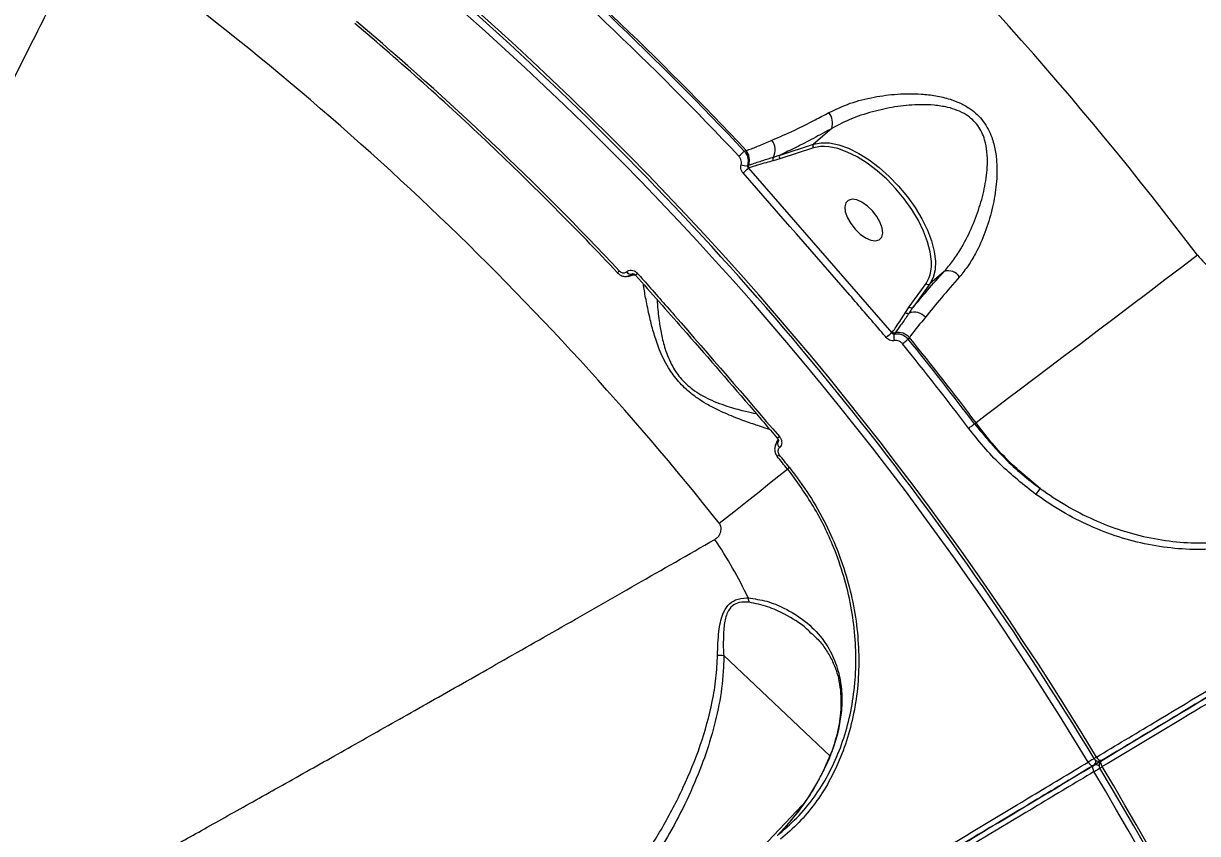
# Model space of a CAD drawing. Header units: millimetres. Extents: x -7245 to 6306, y -6696 to 5973.
# Drawn here: x -2795.7 to -2585.6, y 1209.2 to 1354.2 of the extents above; entities that cross this region are included whole.
import ezdxf

# ---------------------------------------------------------------- set-up
doc = ezdxf.new("R2010")
doc.units = ezdxf.units.MM
for name, color, linetype in [('DIKOM_ОБЪЕКТ', 7, 'Continuous'), ('DIKOM_РАЗМЕР_ЗОНА', 7, 'Continuous'), ('DIKOM_РАЗМЕР_ОБЪЕКТА', 7, 'Continuous')]:
    doc.layers.add(name, color=color, linetype=linetype)
doc.styles.add('style1', font='arial.ttf', dxfattribs={"width": 0.8})
doc.dimstyles.new('1-50', dxfattribs={"dimtxt": 300, "dimasz": 200, "dimexe": 100, "dimexo": 0, "dimgap": 100, "dimtad": 1, "dimtxsty": 'style1', "dimcen": 200, "dimclrd": 7, "dimclre": 7, "dimclrt": 7, "dimadec": 1, "dimazin": 2, "dimtfac": 1, "dimtmove": 0, "dimatfit": 2, "dimfxl": 0, "dimlwd": 25, "dimlwe": 18, "dimarcsym": 0})

# ---------------------------------------------------------------- blocks, each defined once
blk = doc.blocks.new('*D10')
at = {"layer": 'Defpoints', "color": 0, "transparency": 16777216}
for p in [(-4365.71, 2792.53), (4306.16, 475.6), (4306.16, -5965.27)]:
    blk.add_point(p, dxfattribs=at)
at = {"layer": 'DIKOM_РАЗМЕР_ОБЪЕКТА', "color": 7, "lineweight": 18, "transparency": 16777216}
for p, q in [((-4365.71, 2792.53), (-4365.71, -6065.27)), ((4306.16, 475.6), (4306.16, -6065.27))]:
    blk.add_line(p, q, dxfattribs=at)
at = {"layer": 'DIKOM_РАЗМЕР_ОБЪЕКТА', "color": 7, "lineweight": 25, "transparency": 16777216}
blk.add_line((-4165.71, -5965.27), (4106.16, -5965.27), dxfattribs=at)
at = {"layer": 'DIKOM_РАЗМЕР_ОБЪЕКТА', "color": 7, "transparency": 16777216}
for points in [[(-4165.71, -5931.93), (-4165.71, -5998.6), (-4365.71, -5965.27)], [(4106.16, -5931.93), (4106.16, -5998.6), (4306.16, -5965.27)]]:
    blk.add_solid(points, dxfattribs=at)
at = {"layer": 'DIKOM_РАЗМЕР_ОБЪЕКТА', "color": 7, "transparency": 16777216, "insert": (-85.78, -5712.1), "char_height": 300, "attachment_point": 5, "style": 'style1'}
blk.add_mtext('8650', dxfattribs=at)
blk = doc.blocks.new('*D11')
at = {"layer": 'Defpoints', "color": 0, "transparency": 16777216}
for p in [(-3472.32, 4472.83), (-6199.73, -2928.86), (1850.21, -2928.86)]:
    blk.add_point(p, dxfattribs=at)
at = {"layer": 'DIKOM_РАЗМЕР_ОБЪЕКТА', "color": 7, "lineweight": 18, "transparency": 16777216}
for p, q in [((-3472.32, 4472.83), (-6299.73, 4472.83)), ((1850.21, -2928.86), (-6299.73, -2928.86))]:
    blk.add_line(p, q, dxfattribs=at)
at = {"layer": 'DIKOM_РАЗМЕР_ОБЪЕКТА', "color": 7, "lineweight": 25, "transparency": 16777216}
blk.add_line((-6199.73, 4272.83), (-6199.73, -2728.86), dxfattribs=at)
at = {"layer": 'DIKOM_РАЗМЕР_ОБЪЕКТА', "color": 7, "transparency": 16777216}
for points in [[(-6233.06, 4272.83), (-6166.39, 4272.83), (-6199.73, 4472.83)], [(-6233.06, -2728.86), (-6166.39, -2728.86), (-6199.73, -2928.86)]]:
    blk.add_solid(points, dxfattribs=at)
at = {"layer": 'DIKOM_РАЗМЕР_ОБЪЕКТА', "color": 7, "transparency": 16777216, "insert": (-6452.9, 984.54), "char_height": 300, "attachment_point": 5, "rotation": 90, "style": 'style1'}
blk.add_mtext('7400', dxfattribs=at)
blk = doc.blocks.new('*D13')
at = {"layer": 'Defpoints', "color": 0, "transparency": 16777216}
for p in [(-4231.86, 5972.83), (-6795, -4928.88), (1792.4, -4928.88)]:
    blk.add_point(p, dxfattribs=at)
at = {"layer": 'DIKOM_РАЗМЕР_ЗОНА', "color": 7, "lineweight": 18, "transparency": 16777216}
for p, q in [((-4231.86, 5972.83), (-6895, 5972.83)), ((1792.4, -4928.88), (-6895, -4928.88))]:
    blk.add_line(p, q, dxfattribs=at)
at = {"layer": 'DIKOM_РАЗМЕР_ЗОНА', "color": 7, "lineweight": 25, "transparency": 16777216}
blk.add_line((-6795, 5772.83), (-6795, -4728.88), dxfattribs=at)
at = {"layer": 'DIKOM_РАЗМЕР_ЗОНА', "color": 7, "transparency": 16777216}
for points in [[(-6828.33, 5772.83), (-6761.67, 5772.83), (-6795, 5972.83)], [(-6828.33, -4728.88), (-6761.67, -4728.88), (-6795, -4928.88)]]:
    blk.add_solid(points, dxfattribs=at)
at = {"layer": 'DIKOM_РАЗМЕР_ЗОНА', "color": 7, "transparency": 16777216, "insert": (-7048.17, 972.94), "char_height": 300, "attachment_point": 5, "rotation": 90, "style": 'style1'}
blk.add_mtext('10900', dxfattribs=at)

msp = doc.modelspace()

# ---------------------------------------------------------------- linework, layer by layer
at = {"layer": 'DIKOM_ОБЪЕКТ', "color": 7, "linetype": 'Continuous', "lineweight": 15}
for p, q in [((-2651.089, 1335.455), (-2654.317, 1332.65)), ((-2660.311, 1330.697), (-2654.317, 1332.65)), ((-2666.732, 1331.392), (-2666.388, 1331.507)), ((-2654.361, 1331.962), (-2660.356, 1330.01)), ((-2665.887, 1328.385), (-2665.951, 1328.364)), ((-2665.951, 1328.364), (-2640.305, 1298.885)), ((-2660.356, 1330.01), (-2661.536, 1329.669)), ((-2687.81, 1309.776), (-2687.793, 1309.79)), ((-2686.835, 1309.342), (-2686.635, 1309.383)), ((-2686.818, 1309.357), (-2686.835, 1309.342)), ((-2686.692, 1309.409), (-2686.818, 1309.357)), ((-2686.187, 1309.192), (-2686.187, 1309.192)), ((-2630.944, 1309.87), (-2633.531, 1307.621)), ((-2637.203, 1303.504), (-2634.206, 1307.692)), ((-2633.531, 1307.621), (-2636.528, 1303.432)), ((-2637.86, 1302.513), (-2637.203, 1303.504)), ((-2640.305, 1298.885), (-2640.197, 1299.037)), ((-2639.702, 1298.877), (-2639.855, 1298.663)), ((-2637.179, 1298.018), (-2637.379, 1297.74)), ((-2625.533, 1282.593), (-2625.25, 1282.766)), ((-2660.802, 1279.99), (-2660.802, 1279.989)), ((-2660.681, 1279.501), (-2660.743, 1279.326)), ((-2660.743, 1279.326), (-2660.726, 1279.341)), ((-2660.726, 1279.341), (-2660.631, 1279.501)), ((-2660.432, 1278.315), (-2660.449, 1278.301)), ((-2651.433, 1223.135), (-2670.391, 1241.125)), ((-2651.579, 1222.747), (-2652.115, 1221.538)), ((-2651.506, 1222.788), (-2652.033, 1221.571)), ((-2604.237, 1221.429), (-2602.903, 1222.231)), ((-2602.903, 1222.231), (-2604.237, 1221.429)), ((-2695.564, 1172.986), (-2656.313, 1214.349))]:
    msp.add_line(p, q, dxfattribs=at)
at = {"layer": 'DIKOM_ОБЪЕКТ', "color": 7, "linetype": 'Continuous', "lineweight": 15, "flags": 128}
for points in [[(-2652.383, 1332.226), (-2653.07, 1332.209), (-2654.361, 1331.962)], [(-2654.317, 1332.65), (-2652.985, 1332.904), (-2651.478, 1332.862), (-2649.831, 1332.524), (-2648.078, 1331.898), (-2646.258, 1330.996), (-2644.41, 1329.84), (-2642.576, 1328.453), (-2640.795, 1326.867), (-2639.107, 1325.116), (-2637.549, 1323.24), (-2636.153, 1321.277), (-2634.952, 1319.273), (-2633.971, 1317.27), (-2633.233, 1315.313), (-2632.752, 1313.444), (-2632.54, 1311.704), (-2632.601, 1310.131), (-2632.934, 1308.76), (-2633.531, 1307.621)], [(-2633.249, 1310.705), (-2633.245, 1311.651), (-2633.45, 1313.338), (-2633.917, 1315.151), (-2634.633, 1317.049), (-2635.584, 1318.991), (-2636.749, 1320.935), (-2638.102, 1322.838), (-2639.613, 1324.658), (-2641.25, 1326.355), (-2642.977, 1327.893), (-2644.756, 1329.237), (-2646.547, 1330.359), (-2648.312, 1331.233), (-2650.012, 1331.841), (-2651.61, 1332.168), (-2652.383, 1332.226)], [(-2667.701, 1330.48), (-2667.572, 1330.601), (-2667.436, 1330.729), (-2667.297, 1330.86), (-2667.16, 1330.989), (-2667.031, 1331.111), (-2666.914, 1331.221), (-2666.813, 1331.316), (-2666.732, 1331.392)], [(-2646.898, 1317.424), (-2645.982, 1316.554), (-2645.013, 1315.888), (-2644.071, 1315.479), (-2643.233, 1315.36), (-2642.565, 1315.541), (-2642.123, 1316.007), (-2641.942, 1316.72), (-2642.036, 1317.623), (-2642.398, 1318.643), (-2642.999, 1319.697), (-2643.79, 1320.699), (-2644.706, 1321.568), (-2645.675, 1322.234), (-2646.617, 1322.644), (-2647.455, 1322.763), (-2648.123, 1322.582), (-2648.565, 1322.116), (-2648.746, 1321.402), (-2648.652, 1320.499), (-2648.29, 1319.479), (-2647.689, 1318.426), (-2646.898, 1317.424)], [(-2585.618, 1312.74), (-2588.493, 1310.566), (-2591.45, 1308.329), (-2594.464, 1306.05), (-2597.506, 1303.749), (-2600.549, 1301.447), (-2603.566, 1299.166), (-2606.529, 1296.925), (-2609.41, 1294.746), (-2612.184, 1292.648), (-2614.825, 1290.65), (-2617.31, 1288.771), (-2619.614, 1287.029), (-2621.719, 1285.437), (-2623.603, 1284.012), (-2625.25, 1282.766)], [(-2638.414, 1296.904), (-2638.276, 1297.015), (-2638.13, 1297.133), (-2637.982, 1297.253), (-2637.836, 1297.371), (-2637.698, 1297.482), (-2637.573, 1297.584), (-2637.465, 1297.671), (-2637.379, 1297.74)], [(-2626.594, 1281.791), (-2626.453, 1281.897), (-2626.304, 1282.01), (-2626.152, 1282.125), (-2626.002, 1282.239), (-2625.86, 1282.346), (-2625.732, 1282.443), (-2625.622, 1282.526), (-2625.533, 1282.593)], [(-2671.205, 1264.775), (-2668.618, 1266.832), (-2666.243, 1268.721), (-2664.098, 1270.427), (-2662.199, 1271.937), (-2660.563, 1273.239), (-2659.2, 1274.322), (-2659.016, 1274.468)], [(-2602.752, 1222.321), (-2602.845, 1222.288), (-2602.955, 1222.288), (-2603.076, 1222.323), (-2603.205, 1222.391), (-2603.336, 1222.489), (-2603.464, 1222.613), (-2603.585, 1222.759), (-2603.694, 1222.921)], [(-2652.033, 1221.571), (-2652.1, 1221.529), (-2652.1, 1221.527)], [(-2604.125, 1222.665), (-2604.231, 1222.6), (-2604.374, 1222.514), (-2604.531, 1222.42), (-2604.697, 1222.319), (-2604.865, 1222.218), (-2605.029, 1222.119), (-2605.182, 1222.027)], [(-2605.182, 1222.027), (-2605.073, 1221.865), (-2604.952, 1221.719), (-2604.823, 1221.595), (-2604.692, 1221.497), (-2604.563, 1221.43), (-2604.441, 1221.395), (-2604.331, 1221.395), (-2604.237, 1221.429)], [(-2604.237, 1221.429), (-2604.311, 1221.362), (-2604.363, 1221.265), (-2604.389, 1221.141), (-2604.39, 1220.996), (-2604.366, 1220.834), (-2604.317, 1220.662), (-2604.245, 1220.487), (-2604.153, 1220.314)], [(-2604.153, 1220.314), (-2603.999, 1220.406), (-2603.836, 1220.504), (-2603.667, 1220.605), (-2603.501, 1220.704), (-2603.343, 1220.799), (-2603.2, 1220.884), (-2603.094, 1220.948)], [(-2602.665, 1221.208), (-2602.757, 1221.381), (-2602.829, 1221.556), (-2602.878, 1221.728), (-2602.904, 1221.889), (-2602.903, 1222.035), (-2602.876, 1222.158), (-2602.826, 1222.255), (-2602.752, 1222.321)]]:
    msp.add_lwpolyline(points, dxfattribs=at)
at = {"layer": 'DIKOM_ОБЪЕКТ', "color": 7, "linetype": 'Continuous', "lineweight": 15}
for centre, radius, start, end in [((-3101.08, 922.896), 646.281, 37.100221, 55.899779), ((-3101.08, 922.896), 580.869, 31.098554, 61.901446), ((-3101.08, 922.896), 579.133, 31.098848, 61.901152), ((-3101.08, 922.896), 580.367, 46.5, 61.901446), ((-3101.08, 922.896), 594.93, 43.243131, 49.756869), ((-3101.08, 922.896), 596.261, 43.243131, 49.756869), ((-3101.08, 922.896), 596.591, 43.228529, 49.771471), ((-3101.08, 922.896), 549.248, 38.49515, 54.50485), ((-3101.08, 922.896), 564.822, 46.5, 49.79029), ((-3101.08, 922.896), 565.287, 43.20971, 49.79029), ((-3101.08, 922.896), 580.367, 31.098554, 46.5), ((-2653.888, 1336.398), 2.954, 341.38334, 39.7254), ((-3101.08, 922.896), 564.822, 43.20971, 46.5), ((-2664.045, 1331.634), 2.842, 332.13441, 37.15965), ((-2653.941, 1332.28), 0.527, 135.42296, 217.11769), ((-2668.658, 1329.794), 2.843, 341.55782, 37.02398), ((-2661.084, 1329.985), 0.551, 144.43254, 214.96661), ((-2659.936, 1330.328), 0.527, 135.46958, 217.07107), ((-2666.558, 1330.432), 1.651, 243.01557, 283.79512), ((-2700.407, 1366.021), 51.042, 310.96152, 312.45867), ((-2665.424, 1328.712), 0.567, 161.20152, 215.28352), ((-2655.244, 1273.534), 49.688, 132.90313, 133.43917), ((-2686.975, 1310.34), 1.008, 214.04187, 277.96035), ((-2686.957, 1310.357), 1.01, 214.12136, 277.88085), ((-2689.373, 1313.364), 5.25, 307.36955, 312.49492), ((-2639.097, 1310.904), 5.852, 326.70678, 358.04688), ((-2630.273, 1307.369), 2.589, 36.67254, 105.02576), ((-2633.83, 1308.025), 0.502, 221.45846, 306.43923), ((-2636.827, 1303.837), 0.503, 221.47595, 306.43021), ((-2637.478, 1302.878), 0.528, 223.68857, 296.85871), ((-2636.326, 1299.914), 2.654, 40.56797, 110.11208), ((-2603.585, 1254.651), 57.489, 129.69655, 131.02628), ((-2639.801, 1299.415), 0.547, 223.67003, 280.4565), ((-2638.472, 1298.04), 1.517, 155.74048, 201.62622), ((-2639.207, 1296.196), 2.726, 41.92933, 100.4486), ((-3101.08, 922.896), 594.93, 37.10338, 38.951231), ((-3101.08, 922.896), 596.261, 37.10338, 38.951231), ((-3101.08, 922.896), 596.591, 37.100221, 38.959884), ((-2657.257, 1276.414), 5.035, 129.40478, 134.75126), ((-2659.774, 1279.049), 1.008, 164.05879, 227.95158), ((-2659.756, 1279.064), 1.009, 164.08537, 227.925), ((-2620.708, 1227.202), 63.75, 128.58849, 129.00641), ((-3101.08, 922.896), 564.822, 38.49515, 38.79029), ((-3101.08, 922.896), 565.287, 38.49515, 38.79029), ((-2554.753, 1143.567), 167.35, 128.37824, 128.53731), ((-2610.745, 1267.688), 4.426, 132.25971, 149.44635), ((-2737.247, 1217.739), 78.767, 25.30184, 34.08851), ((-2663.361, 1251.593), 2.682, 184.04833, 200.69643), ((-2465.987, 994.105), 267.058, 121.04048, 121.14824), ((-2604.718, 1222.16), 0.875, 303.37291, 13.02427), ((-2603.818, 1220.659), 0.877, 48.32316, 118.54192), ((-2603.267, 1223.178), 1, 211.09855, 226.5), ((-2603.267, 1223.178), 1, 226.5, 301), ((-2602.237, 1221.464), 1, 121, 195.5), ((-2602.237, 1221.464), 1, 195.5, 210.90145), ((-2566.151, 1159.774), 71.466, 120.72521, 121.12763), ((-3101.08, 922.896), 580.367, 18.287248, 30.901446), ((-3101.08, 922.896), 580.869, 18.292511, 30.901446), ((-3101.08, 922.896), 579.133, 18.272481, 30.901152)]:
    msp.add_arc(centre, radius, start, end, dxfattribs=at)
for points, knots in [([(-2928.259, 1250.058), (-2928.233, 1250.107), (-2928.162, 1250.24), (-2927.546, 1251.398), (-2926.264, 1253.81), (-2924.356, 1257.397), (-2921.816, 1262.175), (-2918.631, 1268.163), (-2914.876, 1275.228), (-2910.573, 1283.318), (-2905.764, 1292.365), (-2900.366, 1302.515), (-2894.377, 1313.78), (-2887.801, 1326.147), (-2880.784, 1339.345), (-2873.36, 1353.308), (-2865.571, 1367.956), (-2857.292, 1383.528), (-2848.528, 1400.008), (-2839.301, 1417.361), (-2829.926, 1434.995), (-2820.452, 1452.81), (-2810.934, 1470.713), (-2801.1, 1489.206), (-2790.972, 1508.255), (-2780.574, 1527.81), (-2769.993, 1547.711), (-2759.256, 1567.905), (-2748.396, 1588.328), (-2737.378, 1609.05), (-2726.234, 1630.01), (-2714.999, 1651.138), (-2703.922, 1671.972), (-2693.036, 1692.444), (-2682.372, 1712.502), (-2671.755, 1732.469), (-2661.223, 1752.276), (-2650.824, 1771.834), (-2641.365, 1789.622), (-2635.494, 1800.663), (-2632.898, 1805.546)], [0, 0, 0, 0, 0.0156515, 0.0421674, 0.0687037, 0.0952198, 0.1225059, 0.1498143, 0.1771005, 0.2036164, 0.2301527, 0.2566689, 0.2839551, 0.3112632, 0.3385493, 0.3650657, 0.391602, 0.4181178, 0.4454043, 0.4727127, 0.4999986, 0.5255599, 0.5511397, 0.5767005, 0.6029493, 0.6292178, 0.6554667, 0.6819824, 0.7085188, 0.7350352, 0.7623214, 0.7896295, 0.8169158, 0.8434321, 0.8699686, 0.8964846, 0.9237709, 0.951079, 0.9783653, 1, 1, 1, 1]), ([(-2632.25, 1804.637), (-2634.84, 1799.766), (-2640.642, 1788.853), (-2649.974, 1771.303), (-2660.2, 1752.07), (-2670.667, 1732.385), (-2681.318, 1712.354), (-2692.106, 1692.063), (-2702.999, 1671.578), (-2713.979, 1650.926), (-2725.028, 1630.147), (-2736.11, 1609.306), (-2747.173, 1588.499), (-2758.166, 1567.824), (-2768.921, 1547.598), (-2779.419, 1527.851), (-2789.657, 1508.599), (-2799.735, 1489.644), (-2809.612, 1471.068), (-2819.244, 1452.953), (-2828.72, 1435.131), (-2838.008, 1417.661), (-2847.085, 1400.591), (-2855.808, 1384.184), (-2864.14, 1368.516), (-2872.039, 1353.661), (-2879.476, 1339.672), (-2886.432, 1326.592), (-2892.901, 1314.422), (-2898.871, 1303.196), (-2904.314, 1292.96), (-2909.203, 1283.765), (-2913.244, 1276.164), (-2916.545, 1269.956), (-2919.224, 1264.916), (-2921.515, 1260.608), (-2923.432, 1257.004), (-2924.954, 1254.141), (-2926.056, 1252.069), (-2926.756, 1250.751), (-2926.856, 1250.564), (-2926.905, 1250.471)], [0, 0, 0, 0, 0.0216352, 0.0484722, 0.0753941, 0.1023583, 0.1293234, 0.156245, 0.183082, 0.209919, 0.2368403, 0.2638052, 0.2907698, 0.3176917, 0.3445289, 0.3703767, 0.3962998, 0.4222618, 0.4482237, 0.4741473, 0.499995, 0.5268319, 0.5537538, 0.5807182, 0.6076827, 0.6346044, 0.6614412, 0.6882785, 0.7151999, 0.7421646, 0.769129, 0.7960507, 0.8228877, 0.8446336, 0.8664017, 0.88817, 0.9099155, 0.9324241, 0.9549578, 0.9774915, 1, 1, 1, 1]), ([(-2956.094, 1315.076), (-2955.502, 1316.198), (-2954.316, 1318.445), (-2951.832, 1323.156), (-2948.846, 1328.816), (-2945.324, 1335.497), (-2941.292, 1343.142), (-2936.758, 1351.744), (-2931.718, 1361.304), (-2926.193, 1371.79), (-2920.202, 1383.159), (-2913.776, 1395.359), (-2906.943, 1408.331), (-2899.722, 1422.048), (-2892.116, 1436.501), (-2884.144, 1451.653), (-2875.838, 1467.445), (-2867.239, 1483.807), (-2858.384, 1500.66), (-2849.295, 1517.966), (-2839.984, 1535.708), (-2830.47, 1553.847), (-2820.791, 1572.316), (-2810.991, 1591.027), (-2801.119, 1609.895), (-2791.194, 1628.878), (-2781.235, 1647.948), (-2771.259, 1667.071), (-2761.306, 1686.174), (-2751.422, 1705.168), (-2741.653, 1723.968), (-2732.75, 1741.131), (-2724.686, 1756.699), (-2719.875, 1766.002), (-2717.47, 1770.653)], [0, 0, 0, 0, 0.0315566, 0.0632129, 0.0949194, 0.1266266, 0.1582827, 0.1898395, 0.2213973, 0.2530543, 0.2847622, 0.3164699, 0.3481273, 0.3796854, 0.4112652, 0.4429446, 0.4746742, 0.5064044, 0.5380839, 0.5696638, 0.6012951, 0.6330258, 0.6648067, 0.6965877, 0.7283185, 0.7599497, 0.7916592, 0.823468, 0.8553266, 0.8871865, 0.9189955, 0.9507054, 0.9753529, 1, 1, 1, 1]), ([(-2603.694, 1222.921), (-2600.271, 1224.978), (-2590.981, 1230.56), (-2575.356, 1239.948), (-2556.738, 1251.136), (-2537.668, 1262.595), (-2518.246, 1274.265), (-2498.559, 1286.094), (-2478.667, 1298.046), (-2458.6, 1310.103), (-2438.395, 1322.244), (-2418.114, 1334.43), (-2397.854, 1346.604), (-2377.708, 1358.709), (-2357.739, 1370.706), (-2337.988, 1382.575), (-2318.479, 1394.297), (-2299.274, 1405.837), (-2280.459, 1417.142), (-2262.125, 1428.159), (-2244.331, 1438.849), (-2227.121, 1449.191), (-2210.509, 1459.172), (-2194.543, 1468.765), (-2179.296, 1477.927), (-2164.84, 1486.612), (-2151.228, 1494.792), (-2138.499, 1502.44), (-2126.658, 1509.556), (-2115.732, 1516.12), (-2105.771, 1522.105), (-2096.823, 1527.481), (-2089.297, 1532.004), (-2083.039, 1535.764), (-2077.889, 1538.859), (-2073.543, 1541.469), (-2070.02, 1543.586), (-2067.345, 1545.194), (-2065.526, 1546.287), (-2064.588, 1546.85), (-2064.472, 1546.92), (-2064.425, 1546.949)], [0, 0, 0, 0, 0.0156527, 0.0424899, 0.0694114, 0.0963763, 0.123341, 0.1502628, 0.1770999, 0.2039368, 0.2308584, 0.2578234, 0.284788, 0.3117098, 0.3385469, 0.3653838, 0.3923056, 0.4192702, 0.4462349, 0.4731567, 0.4999935, 0.5268307, 0.5537527, 0.5807171, 0.607682, 0.6346037, 0.6614409, 0.6882777, 0.7151994, 0.7421642, 0.7691288, 0.7960506, 0.8228875, 0.8459667, 0.8691682, 0.8923973, 0.9156265, 0.9388281, 0.9615881, 0.9843479, 1, 1, 1, 1]), ([(-2064.766, 1545.576), (-2064.814, 1545.548), (-2064.943, 1545.47), (-2066.09, 1544.78), (-2068.503, 1543.331), (-2072.049, 1541.2), (-2076.691, 1538.411), (-2082.414, 1534.972), (-2089.21, 1530.888), (-2097.088, 1526.155), (-2106.014, 1520.792), (-2115.951, 1514.821), (-2126.851, 1508.272), (-2138.664, 1501.173), (-2151.363, 1493.544), (-2164.943, 1485.384), (-2179.365, 1476.718), (-2194.576, 1467.579), (-2210.503, 1458.008), (-2227.075, 1448.051), (-2244.245, 1437.735), (-2261.995, 1427.068), (-2280.287, 1416.079), (-2299.056, 1404.8), (-2318.216, 1393.288), (-2337.678, 1381.594), (-2357.383, 1369.754), (-2377.304, 1357.785), (-2397.402, 1345.708), (-2417.614, 1333.563), (-2437.846, 1321.406), (-2458.004, 1309.295), (-2476.759, 1298.026), (-2494.095, 1287.609), (-2510.038, 1278.03), (-2525.803, 1268.557), (-2541.534, 1259.105), (-2557.196, 1249.695), (-2572.739, 1240.355), (-2587.983, 1231.195), (-2597.831, 1225.278), (-2602.752, 1222.321)], [0, 0, 0, 0, 0.0156521, 0.042489, 0.0694107, 0.0963752, 0.12334, 0.1502617, 0.1770987, 0.2039358, 0.2308572, 0.2578221, 0.2847867, 0.3117084, 0.3385455, 0.3653826, 0.3923042, 0.4192691, 0.4462336, 0.4731555, 0.4999924, 0.5268294, 0.5537512, 0.5807161, 0.6076804, 0.6346026, 0.6614395, 0.6882763, 0.715198, 0.7421627, 0.7691277, 0.7960493, 0.8228865, 0.8446321, 0.8664006, 0.8881689, 0.9099145, 0.9324237, 0.9549575, 0.9774911, 1, 1, 1, 1]), ([(-2602.752, 1222.321), (-2598.024, 1225.163), (-2587.429, 1231.528), (-2570.391, 1241.766), (-2551.72, 1252.985), (-2532.61, 1264.467), (-2513.163, 1276.152), (-2493.465, 1287.987), (-2473.578, 1299.937), (-2453.529, 1311.984), (-2433.357, 1324.104), (-2413.124, 1336.262), (-2392.925, 1348.399), (-2372.853, 1360.459), (-2353.218, 1372.257), (-2334.048, 1383.775), (-2315.357, 1395.006), (-2296.956, 1406.063), (-2278.922, 1416.898), (-2261.336, 1427.465), (-2244.034, 1437.861), (-2227.075, 1448.051), (-2210.503, 1458.008), (-2194.576, 1467.579), (-2179.365, 1476.718), (-2164.943, 1485.384), (-2151.363, 1493.544), (-2138.664, 1501.173), (-2126.851, 1508.272), (-2115.952, 1514.821), (-2106.014, 1520.792), (-2097.088, 1526.155), (-2089.709, 1530.589), (-2083.683, 1534.21), (-2078.79, 1537.15), (-2074.608, 1539.663), (-2071.108, 1541.765), (-2068.329, 1543.436), (-2066.318, 1544.643), (-2065.038, 1545.413), (-2064.857, 1545.522), (-2064.766, 1545.576)], [0, 0, 0, 0, 0.0216352, 0.0484723, 0.0753941, 0.1023586, 0.1293232, 0.1562447, 0.183082, 0.2099188, 0.2368408, 0.2638051, 0.29077, 0.3176918, 0.3445287, 0.3703766, 0.3962997, 0.4222617, 0.4482237, 0.4741469, 0.499995, 0.5268318, 0.5537537, 0.580718, 0.6076827, 0.6346044, 0.6614414, 0.6882785, 0.7151999, 0.7421646, 0.7691293, 0.7960508, 0.8228876, 0.8446334, 0.8664016, 0.8881699, 0.9099155, 0.9324242, 0.9549578, 0.9774915, 1, 1, 1, 1]), ([(-2063.394, 1545.233), (-2063.441, 1545.204), (-2063.57, 1545.127), (-2064.695, 1544.452), (-2067.037, 1543.044), (-2070.518, 1540.952), (-2075.157, 1538.165), (-2080.971, 1534.672), (-2087.828, 1530.551), (-2095.683, 1525.831), (-2104.466, 1520.555), (-2114.319, 1514.634), (-2125.255, 1508.063), (-2137.261, 1500.849), (-2150.074, 1493.15), (-2163.629, 1485.006), (-2177.849, 1476.462), (-2192.967, 1467.378), (-2208.966, 1457.765), (-2225.812, 1447.642), (-2242.931, 1437.356), (-2260.227, 1426.964), (-2277.606, 1416.522), (-2295.56, 1405.734), (-2314.053, 1394.622), (-2333.037, 1383.216), (-2352.357, 1371.607), (-2371.961, 1359.828), (-2391.788, 1347.915), (-2411.905, 1335.828), (-2432.253, 1323.602), (-2452.764, 1311.276), (-2472.99, 1299.124), (-2492.865, 1287.182), (-2512.336, 1275.482), (-2531.721, 1263.835), (-2550.949, 1252.282), (-2569.936, 1240.873), (-2587.206, 1230.497), (-2597.924, 1224.057), (-2602.665, 1221.208)], [0, 0, 0, 0, 0.0156515, 0.0421674, 0.0687037, 0.0952197, 0.1225059, 0.1498143, 0.1771005, 0.2036163, 0.2301528, 0.2566688, 0.283955, 0.3112634, 0.3385496, 0.3650655, 0.3916018, 0.418118, 0.4454043, 0.4727125, 0.4999987, 0.5255597, 0.5511396, 0.5767006, 0.6029493, 0.6292179, 0.6554666, 0.6819825, 0.7085191, 0.7350352, 0.7623212, 0.7896298, 0.8169163, 0.8434323, 0.8699684, 0.8964842, 0.923771, 0.951079, 0.9783656, 1, 1, 1, 1]), ([(-2785.01, 1369.115), (-2787.229, 1364.729), (-2791.666, 1355.958), (-2797.965, 1343.458), (-2803.985, 1331.477), (-2809.883, 1319.7), (-2815.587, 1308.267), (-2821.036, 1297.308), (-2826.073, 1287.137), (-2830.665, 1277.829), (-2834.787, 1269.445), (-2838.31, 1262.252), (-2841.255, 1256.22), (-2843.658, 1251.288), (-2845.584, 1247.321), (-2847.026, 1244.35), (-2847.905, 1242.535), (-2848.292, 1241.732), (-2848.21, 1241.903), (-2848.195, 1241.934)], [0, 0, 0, 0, 0.0566668, 0.1133346, 0.1705664, 0.2277978, 0.2910657, 0.3543832, 0.4176507, 0.4827829, 0.5479699, 0.6131011, 0.6743793, 0.735703, 0.7969802, 0.8600259, 0.9231226, 0.9861676, 1, 1, 1, 1]), ([(-2651.617, 1338.285), (-2650.362, 1338.879), (-2647.85, 1340.068), (-2643.626, 1341.116), (-2639.339, 1341.688), (-2635.609, 1341.706), (-2632.452, 1341.346), (-2630.093, 1340.791), (-2628.025, 1339.993), (-2625.914, 1338.799), (-2623.826, 1336.821), (-2622.437, 1334.146), (-2621.761, 1331.52), (-2621.445, 1328.519), (-2621.598, 1324.929), (-2622.355, 1320.802), (-2623.58, 1316.784), (-2625.085, 1313.449), (-2626.646, 1310.818), (-2627.68, 1309.55), (-2628.197, 1308.915)], [0, 0, 0, 0, 0.0754518, 0.1510285, 0.2213869, 0.2917255, 0.3346636, 0.3775485, 0.4104262, 0.4432558, 0.4962536, 0.5490797, 0.5889854, 0.6289736, 0.6969493, 0.7650069, 0.8363527, 0.9076341, 0.9538277, 1, 1, 1, 1]), ([(-2630.944, 1309.87), (-2630.418, 1310.486), (-2629.364, 1311.72), (-2627.722, 1314.246), (-2626.073, 1317.424), (-2624.63, 1321.223), (-2623.6, 1325.104), (-2623.178, 1328.457), (-2623.243, 1331.255), (-2623.677, 1333.651), (-2624.8, 1336.081), (-2626.682, 1337.795), (-2628.609, 1338.74), (-2630.539, 1339.323), (-2632.746, 1339.657), (-2635.742, 1339.748), (-2639.286, 1339.452), (-2643.38, 1338.609), (-2647.43, 1337.35), (-2649.87, 1336.086), (-2651.089, 1335.455)], [0, 0, 0, 0, 0.0472297, 0.0944893, 0.1676014, 0.2407723, 0.3094554, 0.3780291, 0.4168475, 0.4555564, 0.5049284, 0.5540386, 0.58535, 0.616747, 0.6592419, 0.7018063, 0.7734299, 0.8450802, 0.9226046, 1, 1, 1, 1]), ([(-2661.78, 1333.351), (-2660.453, 1333.926), (-2658.023, 1334.98), (-2654.533, 1336.721), (-2652.429, 1337.85), (-2651.617, 1338.285)], [0, 0, 0, 0, 0.4251303, 0.7780749, 1, 1, 1, 1]), ([(-2651.089, 1335.455), (-2652.187, 1334.847), (-2654.392, 1333.626), (-2657.481, 1332.034), (-2659.381, 1331.137), (-2660.311, 1330.697)], [0, 0, 0, 0, 0.335775, 0.6747715, 1, 1, 1, 1]), ([(-2666.388, 1331.507), (-2666.234, 1331.555), (-2665.454, 1331.804), (-2663.994, 1332.394), (-2662.52, 1333.031), (-2661.78, 1333.351)], [0, 0, 0, 0, 0.108919, 0.5528035, 1, 1, 1, 1]), ([(-2667.307, 1328.961), (-2667.274, 1329.112), (-2667.209, 1329.416), (-2667.316, 1329.904), (-2667.507, 1330.259), (-2667.66, 1330.433), (-2667.701, 1330.48)], [0, 0, 0, 0, 0.2953625, 0.5905229, 0.8902199, 1, 1, 1, 1]), ([(-2666.732, 1331.392), (-2666.668, 1331.312), (-2666.429, 1331.015), (-2666.139, 1330.412), (-2665.989, 1329.589), (-2666.106, 1329.083), (-2666.164, 1328.829)], [0, 0, 0, 0, 0.1092944, 0.4079125, 0.7032367, 1, 1, 1, 1]), ([(-2665.961, 1328.895), (-2665.792, 1328.95), (-2664.947, 1329.225), (-2663.492, 1329.704), (-2662.155, 1330.115), (-2661.533, 1330.306)], [0, 0, 0, 0, 0.1178653, 0.5894548, 1, 1, 1, 1]), ([(-2661.533, 1330.306), (-2661.352, 1330.36), (-2660.942, 1330.483), (-2660.538, 1330.62), (-2660.311, 1330.697)], [0, 0, 0, 0, 0.4403603, 1, 1, 1, 1]), ([(-2666.947, 1327.477), (-2666.975, 1327.511), (-2667.114, 1327.675), (-2667.297, 1328.015), (-2667.403, 1328.505), (-2667.339, 1328.809), (-2667.307, 1328.961)], [0, 0, 0, 0, 0.0811272, 0.3907989, 0.6950287, 1, 1, 1, 1]), ([(-2666.164, 1328.829), (-2666.169, 1328.779), (-2666.18, 1328.677), (-2666.112, 1328.525), (-2666.025, 1328.423), (-2665.964, 1328.374), (-2665.951, 1328.364)], [0, 0, 0, 0, 0.286695, 0.5898333, 0.9141219, 1, 1, 1, 1]), ([(-2666.164, 1328.829), (-2666.131, 1328.839), (-2666.063, 1328.861), (-2665.995, 1328.883), (-2665.961, 1328.895)], [0, 0, 0, 0, 0.4876801, 1, 1, 1, 1]), ([(-2661.536, 1329.669), (-2661.965, 1329.554), (-2663.437, 1329.158), (-2664.87, 1328.706), (-2665.887, 1328.385)], [0, 0, 0, 0, 0.2911521, 1, 1, 1, 1]), ([(-2641.321, 1298.021), (-2641.755, 1298.527), (-2643.924, 1301.058), (-2652.412, 1310.923), (-2660.559, 1320.202), (-2666.947, 1327.477)], [0, 0, 0, 0, 0.0512192, 0.256125, 1, 1, 1, 1]), ([(-2585.618, 1312.74), (-2584.854, 1311.88), (-2583.343, 1310.18), (-2580.367, 1308.597), (-2577.248, 1307.998), (-2574.815, 1308.398), (-2573.609, 1309.028), (-2573.275, 1309.203)], [0, 0, 0, 0, 0.238513, 0.4713349, 0.6968061, 0.9159943, 1, 1, 1, 1]), ([(-2689.398, 1309.62), (-2689.22, 1309.457), (-2688.865, 1309.134), (-2688.18, 1308.919), (-2687.736, 1308.975), (-2687.521, 1309.003)], [0, 0, 0, 0, 0.3444839, 0.6834086, 1, 1, 1, 1]), ([(-2689.069, 1309.931), (-2689.068, 1309.929), (-2688.994, 1309.847), (-2688.817, 1309.71), (-2688.557, 1309.607), (-2688.291, 1309.576), (-2688.034, 1309.616), (-2687.882, 1309.724), (-2687.81, 1309.776)], [0, 0, 0, 0, 0.0042457, 0.2198886, 0.4356052, 0.5681469, 0.7937416, 1, 1, 1, 1]), ([(-2687.793, 1309.79), (-2687.721, 1309.845), (-2687.536, 1309.985), (-2687.151, 1310.089), (-2686.676, 1310.05), (-2686.202, 1309.853), (-2685.952, 1309.613), (-2685.827, 1309.493)], [0, 0, 0, 0, 0.1343921, 0.346924, 0.5632695, 0.7816941, 1, 1, 1, 1]), ([(-2686.835, 1309.342), (-2686.984, 1309.227), (-2687.19, 1309.067), (-2687.448, 1309.035), (-2687.52, 1309.026)], [0, 0, 0, 0, 0.7221893, 1, 1, 1, 1]), ([(-2687.511, 1308.974), (-2687.265, 1309.044), (-2686.769, 1309.186), (-2686.43, 1309.233), (-2686.259, 1309.257)], [0, 0, 0, 0, 0.4962315, 1, 1, 1, 1]), ([(-2686.707, 1309.418), (-2686.721, 1309.414), (-2686.765, 1309.403), (-2686.796, 1309.376), (-2686.818, 1309.357)], [0, 0, 0, 0, 0.296267, 1, 1, 1, 1]), ([(-2686.707, 1309.419), (-2686.703, 1309.422), (-2686.692, 1309.43), (-2686.605, 1309.435), (-2686.47, 1309.4), (-2686.321, 1309.324), (-2686.232, 1309.236), (-2686.189, 1309.193), (-2686.188, 1309.193)], [0, 0, 0, 0, 0.1490083, 0.3958465, 0.5917454, 0.7941123, 0.9984712, 1, 1, 1, 1]), ([(-2686.201, 1309.178), (-2683.391, 1306.002), (-2676.55, 1298.273), (-2668.094, 1288.531), (-2662.487, 1281.937), (-2660.818, 1279.976)], [0, 0, 0, 0, 0.3288553, 0.8003101, 1, 1, 1, 1]), ([(-2685.827, 1309.493), (-2685.385, 1308.994), (-2683.177, 1306.498), (-2674.657, 1296.822), (-2666.685, 1287.552), (-2660.453, 1280.304)], [0, 0, 0, 0, 0.0517033, 0.2585452, 1, 1, 1, 1]), ([(-2636.528, 1303.432), (-2635.69, 1304.433), (-2633.999, 1306.45), (-2631.968, 1308.724), (-2630.944, 1309.87)], [0, 0, 0, 0, 0.4960571, 1, 1, 1, 1]), ([(-2662.19, 1281.585), (-2662.197, 1281.587), (-2662.586, 1281.686), (-2663.993, 1282.149), (-2666.367, 1282.937), (-2668.919, 1283.913), (-2671.233, 1284.93), (-2673.029, 1285.847), (-2674.738, 1286.877), (-2676.562, 1288.192), (-2678.561, 1290.074), (-2680.172, 1292.304), (-2681.24, 1294.294), (-2682.144, 1296.383), (-2682.938, 1298.753), (-2683.687, 1301.667), (-2684.289, 1304.517), (-2684.646, 1306.573), (-2684.762, 1307.369), (-2684.794, 1307.584)], [0, 0, 0, 0, 0.0016537, 0.0865379, 0.1756374, 0.2646975, 0.3141202, 0.3634823, 0.4021592, 0.4407561, 0.4978949, 0.5551665, 0.5936803, 0.6322764, 0.6988308, 0.7655227, 0.8644363, 0.9633364, 1, 1, 1, 1]), ([(-2628.197, 1308.915), (-2629.323, 1307.626), (-2631.603, 1305.018), (-2633.401, 1302.775), (-2634.31, 1301.64)], [0, 0, 0, 0, 0.4942409, 1, 1, 1, 1]), ([(-2682.326, 1304.787), (-2682.317, 1304.567), (-2682.28, 1303.544), (-2682.048, 1301.405), (-2681.614, 1298.638), (-2681.057, 1296.383), (-2680.352, 1294.412), (-2679.478, 1292.573), (-2678.059, 1290.52), (-2676.208, 1288.857), (-2674.505, 1287.755), (-2672.878, 1286.916), (-2671.157, 1286.201), (-2668.909, 1285.448), (-2666.608, 1284.822), (-2665.213, 1284.543), (-2664.607, 1284.422)], [0, 0, 0, 0, 0.035498, 0.1650676, 0.2508797, 0.3364831, 0.3845593, 0.4325008, 0.5019356, 0.571259, 0.6193624, 0.6675995, 0.7309415, 0.7943515, 0.9107686, 1, 1, 1, 1]), ([(-2636.528, 1303.432), (-2636.635, 1303.286), (-2636.879, 1302.948), (-2637.109, 1302.602), (-2637.239, 1302.407)], [0, 0, 0, 0, 0.435388, 1, 1, 1, 1]), ([(-2640.197, 1299.037), (-2639.984, 1299.337), (-2639.179, 1300.471), (-2638.419, 1301.648), (-2637.86, 1302.513)], [0, 0, 0, 0, 0.2647257, 1, 1, 1, 1]), ([(-2637.239, 1302.407), (-2637.339, 1302.256), (-2637.84, 1301.504), (-2638.671, 1300.323), (-2639.385, 1299.321), (-2639.702, 1298.877)], [0, 0, 0, 0, 0.1223168, 0.611444, 1, 1, 1, 1]), ([(-2634.31, 1301.64), (-2635.244, 1300.521), (-2636.303, 1299.253), (-2637.087, 1298.148), (-2637.179, 1298.018)], [0, 0, 0, 0, 0.8821492, 1, 1, 1, 1]), ([(-2640.305, 1298.885), (-2640.269, 1298.839), (-2640.197, 1298.748), (-2640.052, 1298.669), (-2639.933, 1298.652), (-2639.869, 1298.661), (-2639.855, 1298.663)], [0, 0, 0, 0, 0.3126374, 0.6193455, 0.9170479, 1, 1, 1, 1]), ([(-2639.855, 1298.663), (-2639.76, 1298.679), (-2639.413, 1298.737), (-2638.771, 1298.669), (-2637.987, 1298.34), (-2637.581, 1297.94), (-2637.379, 1297.74)], [0, 0, 0, 0, 0.1105279, 0.4062255, 0.703524, 1, 1, 1, 1]), ([(-2639.882, 1297.48), (-2639.925, 1297.473), (-2640.119, 1297.439), (-2640.486, 1297.47), (-2640.955, 1297.661), (-2641.199, 1297.901), (-2641.321, 1298.021)], [0, 0, 0, 0, 0.0854831, 0.3893366, 0.694669, 1, 1, 1, 1]), ([(-2638.414, 1296.904), (-2638.532, 1297.027), (-2638.77, 1297.274), (-2639.235, 1297.48), (-2639.617, 1297.525), (-2639.826, 1297.49), (-2639.882, 1297.48)], [0, 0, 0, 0, 0.2968383, 0.5939369, 0.8894554, 1, 1, 1, 1]), ([(-2614.556, 1269.938), (-2616.728, 1271.663), (-2620.018, 1274.277), (-2623.914, 1278.407), (-2625.701, 1280.663), (-2626.594, 1281.791)], [0, 0, 0, 0, 0.4927609, 0.746382, 1, 1, 1, 1]), ([(-2625.533, 1282.593), (-2623.788, 1280.471), (-2621.143, 1277.257), (-2617.048, 1273.509), (-2614.83, 1271.812), (-2613.721, 1270.964)], [0, 0, 0, 0, 0.4928143, 0.7464016, 1, 1, 1, 1]), ([(-2613.721, 1270.964), (-2615.808, 1272.684), (-2618.97, 1275.289), (-2622.697, 1279.399), (-2624.399, 1281.644), (-2625.25, 1282.766)], [0, 0, 0, 0, 0.4927723, 0.7463807, 1, 1, 1, 1]), ([(-2660.745, 1279.907), (-2660.789, 1279.756), (-2660.886, 1279.427), (-2661.087, 1278.965), (-2661.196, 1278.714)], [0, 0, 0, 0, 0.4572878, 1, 1, 1, 1]), ([(-2660.804, 1279.986), (-2660.793, 1279.976), (-2660.742, 1279.922), (-2660.676, 1279.802), (-2660.626, 1279.647), (-2660.621, 1279.519), (-2660.64, 1279.452), (-2660.647, 1279.44), (-2660.65, 1279.436)], [0, 0, 0, 0, 0.0485127, 0.2499897, 0.4461914, 0.6524689, 0.878571, 1, 1, 1, 1]), ([(-2660.453, 1280.304), (-2660.352, 1280.164), (-2660.149, 1279.882), (-2660.02, 1279.385), (-2660.047, 1278.91), (-2660.203, 1278.543), (-2660.368, 1278.379), (-2660.432, 1278.315)], [0, 0, 0, 0, 0.2182236, 0.436763, 0.6529945, 0.8656287, 1, 1, 1, 1]), ([(-2661.136, 1278.757), (-2661.203, 1278.575), (-2661.346, 1278.179), (-2661.259, 1277.517), (-2661.067, 1277.009), (-2660.86, 1276.796), (-2660.818, 1276.753)], [0, 0, 0, 0, 0.272929, 0.5905943, 0.9162225, 1, 1, 1, 1]), ([(-2661.147, 1278.761), (-2661.145, 1278.769), (-2661.098, 1278.97), (-2660.929, 1279.153), (-2660.765, 1279.306), (-2660.743, 1279.326)], [0, 0, 0, 0, 0.0344592, 0.870547, 1, 1, 1, 1]), ([(-2660.726, 1279.341), (-2660.704, 1279.36), (-2660.674, 1279.386), (-2660.657, 1279.427), (-2660.653, 1279.437)], [0, 0, 0, 0, 0.7343264, 1, 1, 1, 1]), ([(-2660.449, 1278.301), (-2660.46, 1278.291), (-2660.541, 1278.22), (-2660.659, 1278.05), (-2660.722, 1277.798), (-2660.712, 1277.531), (-2660.64, 1277.274), (-2660.523, 1277.107), (-2660.471, 1277.032)], [0, 0, 0, 0, 0.0339633, 0.2522069, 0.4706279, 0.5979314, 0.8192333, 1, 1, 1, 1]), ([(-2660.427, 1209.238), (-2659.234, 1210.274), (-2656.847, 1212.346), (-2653.876, 1216.086), (-2651.406, 1220.171), (-2649.462, 1224.544), (-2648.002, 1229.238), (-2647.076, 1234.202), (-2646.685, 1239.356), (-2646.839, 1244.635), (-2647.568, 1249.965), (-2648.845, 1255.277), (-2650.949, 1261.288), (-2654.14, 1267.878), (-2657.36, 1272.296), (-2658.971, 1274.505)], [0, 0, 0, 0, 0.0766093, 0.1532172, 0.2242344, 0.2954745, 0.3664925, 0.4374872, 0.5087142, 0.5797082, 0.650697, 0.7219131, 0.7928978, 0.8964536, 1, 1, 1, 1]), ([(-2658.653, 1274.757), (-2657.444, 1273.139), (-2655.026, 1269.902), (-2652.119, 1264.719), (-2649.783, 1259.419), (-2648.04, 1254.063), (-2646.848, 1248.63), (-2646.245, 1243.19), (-2646.208, 1237.819), (-2646.727, 1232.589), (-2647.81, 1227.581), (-2649.411, 1222.855), (-2651.487, 1218.498), (-2654.015, 1214.589), (-2656.9, 1211.102), (-2659.123, 1209.187), (-2660.233, 1208.231)], [0, 0, 0, 0, 0.0751052, 0.1502099, 0.221281, 0.2925769, 0.3636451, 0.43477, 0.5061259, 0.5772469, 0.648342, 0.7196589, 0.7907511, 0.8604301, 0.9303191, 1, 1, 1, 1]), ([(-2563.05, 1266.212), (-2564.74, 1265.292), (-2567.991, 1263.523), (-2573.16, 1261.723), (-2578.347, 1260.545), (-2583.663, 1260.006), (-2589.041, 1260.122), (-2594.417, 1260.87), (-2599.723, 1262.235), (-2604.889, 1264.227), (-2609.885, 1266.748), (-2613.001, 1268.876), (-2614.556, 1269.938)], [0, 0, 0, 0, 0.1070841, 0.2059771, 0.3051817, 0.4040751, 0.5033401, 0.6029198, 0.702178, 0.8013451, 0.9008345, 1, 1, 1, 1]), ([(-2613.721, 1270.964), (-2612.197, 1269.921), (-2609.145, 1267.832), (-2604.248, 1265.354), (-2599.188, 1263.394), (-2593.989, 1262.049), (-2588.725, 1261.309), (-2583.459, 1261.188), (-2578.254, 1261.71), (-2573.177, 1262.856), (-2568.118, 1264.616), (-2564.937, 1266.345), (-2563.283, 1267.244)], [0, 0, 0, 0, 0.0992816, 0.198875, 0.2981577, 0.3974211, 0.4970049, 0.5962734, 0.6950854, 0.7942233, 0.8930361, 1, 1, 1, 1]), ([(-2672.014, 1261.886), (-2671.848, 1261.997), (-2671.503, 1262.227), (-2671.15, 1262.693), (-2670.942, 1263.19), (-2670.862, 1263.678), (-2670.899, 1264.126), (-2671.022, 1264.507), (-2671.146, 1264.689), (-2671.205, 1264.775)], [0, 0, 0, 0, 0.1943951, 0.4037339, 0.5539296, 0.6910428, 0.835107, 0.9218785, 1, 1, 1, 1]), ([(-2795.714, 1192.131), (-2795.684, 1192.148), (-2795.614, 1192.186), (-2794.134, 1193.001), (-2791.503, 1194.452), (-2787.742, 1196.527), (-2783, 1199.151), (-2777.369, 1202.274), (-2770.711, 1205.977), (-2763.011, 1210.272), (-2754.277, 1215.161), (-2744.762, 1220.506), (-2734.544, 1226.265), (-2723.706, 1232.395), (-2712.021, 1239.025), (-2699.481, 1246.167), (-2686.166, 1253.771), (-2676.73, 1259.182), (-2672.014, 1261.886)], [0, 0, 0, 0, 0.0514925, 0.1168172, 0.1830809, 0.2493441, 0.3115795, 0.3738639, 0.4361001, 0.5001496, 0.5642518, 0.6283025, 0.6894121, 0.7505672, 0.8116777, 0.8744357, 0.9372418, 1, 1, 1, 1]), ([(-2671.533, 1241.197), (-2671.486, 1242.619), (-2671.421, 1244.605), (-2671.031, 1247.024), (-2670.572, 1248.657), (-2669.737, 1250.168), (-2668.25, 1251.236), (-2666.914, 1251.429), (-2666.129, 1251.406), (-2666.036, 1251.403)], [0, 0, 0, 0, 0.2864995, 0.4002664, 0.5162999, 0.6574624, 0.7993882, 0.976365, 1, 1, 1, 1]), ([(-2665.87, 1250.645), (-2666.465, 1250.677), (-2667.539, 1250.735), (-2668.927, 1250.088), (-2669.913, 1248.713), (-2670.403, 1246.567), (-2670.49, 1243.946), (-2670.516, 1242.064), (-2670.399, 1241.13), (-2670.399, 1241.129)], [0, 0, 0, 0, 0.159573, 0.2875482, 0.4150476, 0.5934566, 0.7962031, 0.9997225, 1, 1, 1, 1]), ([(-2666.036, 1251.403), (-2664.916, 1251.25), (-2662.673, 1250.944), (-2659.181, 1249.47), (-2655.743, 1247.343), (-2652.841, 1244.414), (-2650.826, 1241.115), (-2649.681, 1237.772), (-2649.219, 1234.307), (-2649.305, 1231.045), (-2649.84, 1227.83), (-2650.588, 1225.121), (-2651.248, 1223.442), (-2651.506, 1222.788)], [0, 0, 0, 0, 0.0899542, 0.180152, 0.3068427, 0.4334871, 0.5393798, 0.6451784, 0.7305719, 0.8158823, 0.8857355, 0.9555191, 1, 1, 1, 1]), ([(-2654.553, 1244.839), (-2654.893, 1245.199), (-2656.284, 1246.672), (-2659.039, 1248.311), (-2662.524, 1249.964), (-2664.748, 1250.416), (-2665.87, 1250.645)], [0, 0, 0, 0, 0.1201623, 0.490992, 0.7432267, 1, 1, 1, 1]), ([(-2654.494, 1244.88), (-2654.237, 1244.649), (-2653.41, 1243.905), (-2652.278, 1242.458), (-2651.12, 1240.557), (-2650.295, 1238.581), (-2649.744, 1236.515), (-2649.448, 1234.374), (-2649.397, 1232.099), (-2649.59, 1229.797), (-2649.988, 1227.585), (-2650.581, 1225.431), (-2651.116, 1223.842), (-2651.517, 1222.94), (-2651.602, 1222.748)], [0, 0, 0, 0, 0.0501943, 0.1612874, 0.2703505, 0.3762112, 0.4673386, 0.5641679, 0.6573276, 0.7461396, 0.8307501, 0.9027993, 0.9792858, 1, 1, 1, 1]), ([(-2702.72, 1183.533), (-2702.045, 1184.183), (-2699.482, 1186.653), (-2695.228, 1191.161), (-2690.166, 1197.214), (-2685.505, 1203.592), (-2681.268, 1210.339), (-2677.538, 1217.46), (-2674.458, 1224.985), (-2672.628, 1231.567), (-2671.724, 1237.011), (-2671.597, 1239.802), (-2671.533, 1241.197)], [0, 0, 0, 0, 0.0419945, 0.1595238, 0.2774917, 0.3953117, 0.5131212, 0.6338776, 0.7545673, 0.875868, 0.9379474, 1, 1, 1, 1]), ([(-2670.391, 1241.125), (-2670.404, 1240.42), (-2670.451, 1237.701), (-2671.034, 1232.987), (-2672.41, 1227.1), (-2674.402, 1221.157), (-2676.951, 1215.195), (-2680.761, 1207.866), (-2686.051, 1199.578), (-2693.045, 1190.582), (-2698.357, 1185.162), (-2701.011, 1182.455)], [0, 0, 0, 0, 0.0310728, 0.1198365, 0.208951, 0.2979321, 0.3968254, 0.4957456, 0.6636364, 0.8319765, 1, 1, 1, 1]), ([(-2671.533, 1241.197), (-2671.507, 1241.194), (-2671.351, 1241.176), (-2670.99, 1241.147), (-2670.608, 1241.135), (-2670.399, 1241.129)], [0, 0, 0, 0, 0.0841446, 0.4973554, 1, 1, 1, 1]), ([(-2670.399, 1241.129), (-2670.398, 1241.129), (-2670.396, 1241.128), (-2670.393, 1241.127), (-2670.392, 1241.125), (-2670.391, 1241.125)], [0, 0, 0, 0, 0.3312738, 0.7697179, 1, 1, 1, 1]), ([(-2784.443, 1114.314), (-2784.336, 1114.378), (-2784.122, 1114.507), (-2782.402, 1115.541), (-2779.638, 1117.201), (-2775.691, 1119.573), (-2770.575, 1122.647), (-2764.393, 1126.362), (-2757.195, 1130.687), (-2749.047, 1135.583), (-2739.816, 1141.129), (-2729.489, 1147.335), (-2718.074, 1154.193), (-2706.343, 1161.242), (-2694.488, 1168.366), (-2682.678, 1175.461), (-2670.225, 1182.945), (-2657.151, 1190.801), (-2643.6, 1198.942), (-2629.643, 1207.329), (-2616.846, 1215.018), (-2608.557, 1219.999), (-2605.182, 1222.027)], [0, 0, 0, 0, 0.0530209, 0.1060931, 0.1591252, 0.2136977, 0.268314, 0.3228861, 0.3759177, 0.4289908, 0.4820224, 0.5365948, 0.5912114, 0.6457837, 0.6919377, 0.7381463, 0.7843548, 0.8310008, 0.8776472, 0.9231187, 0.9686935, 1, 1, 1, 1]), ([(-2783.072, 1113.974), (-2782.966, 1114.038), (-2782.752, 1114.167), (-2781.035, 1115.198), (-2778.279, 1116.854), (-2774.341, 1119.22), (-2769.237, 1122.287), (-2763.07, 1125.993), (-2755.889, 1130.307), (-2747.76, 1135.192), (-2738.552, 1140.725), (-2728.249, 1146.916), (-2716.861, 1153.758), (-2705.36, 1160.669), (-2693.979, 1167.507), (-2682.929, 1174.147), (-2671.345, 1181.107), (-2659.114, 1188.456), (-2646.232, 1196.196), (-2632.699, 1204.328), (-2618.735, 1212.718), (-2609.068, 1218.527), (-2604.237, 1221.429)], [0, 0, 0, 0, 0.0530308, 0.1061025, 0.1591336, 0.2137046, 0.2683201, 0.3228917, 0.3759229, 0.4289954, 0.4820267, 0.5365988, 0.5912154, 0.645787, 0.6892773, 0.7328119, 0.7763475, 0.8198369, 0.8648521, 0.909919, 0.954984, 1, 1, 1, 1]), ([(-2604.237, 1221.429), (-2607.604, 1219.406), (-2616.744, 1213.914), (-2631.183, 1205.238), (-2647.346, 1195.527), (-2662.824, 1186.226), (-2677.558, 1177.373), (-2691.474, 1169.012), (-2704.522, 1161.172), (-2716.664, 1153.876), (-2727.895, 1147.128), (-2738.19, 1140.942), (-2747.502, 1135.347), (-2755.787, 1130.369), (-2763.009, 1126.029), (-2769.134, 1122.349), (-2774.173, 1119.321), (-2778.128, 1116.945), (-2780.951, 1115.249), (-2782.737, 1114.176), (-2782.961, 1114.041), (-2783.072, 1113.974)], [0, 0, 0, 0, 0.0313074, 0.0849825, 0.1388259, 0.1927564, 0.2466864, 0.3005308, 0.3542055, 0.4078804, 0.4617242, 0.5156543, 0.5695844, 0.6234284, 0.6771027, 0.7307776, 0.7846217, 0.8385514, 0.8924816, 0.9463256, 1, 1, 1, 1]), ([(-2652.033, 1221.571), (-2652.772, 1220.092), (-2654.251, 1217.131), (-2657.109, 1213), (-2659.316, 1210.497), (-2660.427, 1209.238)], [0, 0, 0, 0, 0.3317598, 0.6638556, 1, 1, 1, 1]), ([(-2652.112, 1221.534), (-2652.29, 1221.13), (-2652.623, 1220.373), (-2653.027, 1219.638), (-2653.216, 1219.295)], [0, 0, 0, 0, 0.5332609, 1, 1, 1, 1]), ([(-2651.506, 1222.788), (-2651.516, 1222.785), (-2651.556, 1222.775), (-2651.555, 1222.748), (-2651.554, 1222.727)], [0, 0, 0, 0, 0.2512593, 1, 1, 1, 1]), ([(-2604.153, 1220.314), (-2607.528, 1218.286), (-2616.62, 1212.823), (-2630.955, 1204.21), (-2646.949, 1194.6), (-2662.4, 1185.316), (-2677.238, 1176.401), (-2691.394, 1167.896), (-2704.555, 1159.987), (-2716.701, 1152.689), (-2727.833, 1146), (-2738.132, 1139.813), (-2747.524, 1134.169), (-2755.955, 1129.104), (-2763.238, 1124.728), (-2769.376, 1121.04), (-2774.396, 1118.023), (-2778.38, 1115.63), (-2781.268, 1113.895), (-2783.023, 1112.84), (-2783.416, 1112.604), (-2783.416, 1112.604), (-2783.416, 1112.604)], [0, 0, 0, 0, 0.0313062, 0.0843375, 0.1374098, 0.1904414, 0.2450129, 0.2996298, 0.3542014, 0.4072331, 0.4603055, 0.5133366, 0.5679085, 0.6225255, 0.6770972, 0.7301282, 0.7832001, 0.8362308, 0.8908021, 0.9454178, 0.9999886, 1, 1, 1, 1]), ([(-2653.216, 1219.295), (-2653.405, 1218.934), (-2654.027, 1217.743), (-2655.336, 1215.664), (-2657.218, 1213.01), (-2659.1, 1210.725), (-2660.373, 1209.359), (-2660.827, 1208.879), (-2660.838, 1208.867)], [0, 0, 0, 0, 0.0945123, 0.3117953, 0.5670775, 0.8471919, 0.9962518, 1, 1, 1, 1])]:
    msp.add_open_spline(points, degree=3, knots=knots, dxfattribs=at)

# ---------------------------------------------------------------- dimensions: what is measured, and where the dimension line sits
at = {"layer": 'DIKOM_РАЗМЕР_ЗОНА'}
dim = msp.add_linear_dim(base=(-6795.001, -4928.879), p1=(-4231.865, 5972.834), p2=(1792.398, -4928.879), angle=90, text='10900', dimstyle='1-50', dxfattribs=at)
dim.commit()
dim.dimension.update_dxf_attribs({"geometry": '*D13', "text_midpoint": (-6795.001, 972.936), "dimtype": 160})
at = {"layer": 'DIKOM_РАЗМЕР_ОБЪЕКТА'}
dim = msp.add_linear_dim(base=(-6199.728, -2928.864), p1=(-3472.315, 4472.834), p2=(1850.213, -2928.864), angle=90, text='7400', dimstyle='1-50', dxfattribs=at)
dim.commit()
dim.dimension.update_dxf_attribs({"geometry": '*D11', "text_midpoint": (-6199.728, 984.539), "dimtype": 160})
dim = msp.add_linear_dim(base=(4306.158, -5965.268), p1=(-4365.714, 2792.532), p2=(4306.158, 475.605), text='8650', dimstyle='1-50', dxfattribs=at)
dim.commit()
dim.dimension.update_dxf_attribs({"geometry": '*D10', "text_midpoint": (-85.784, -5965.268), "dimtype": 160})

doc.saveas('drawing.dxf')
